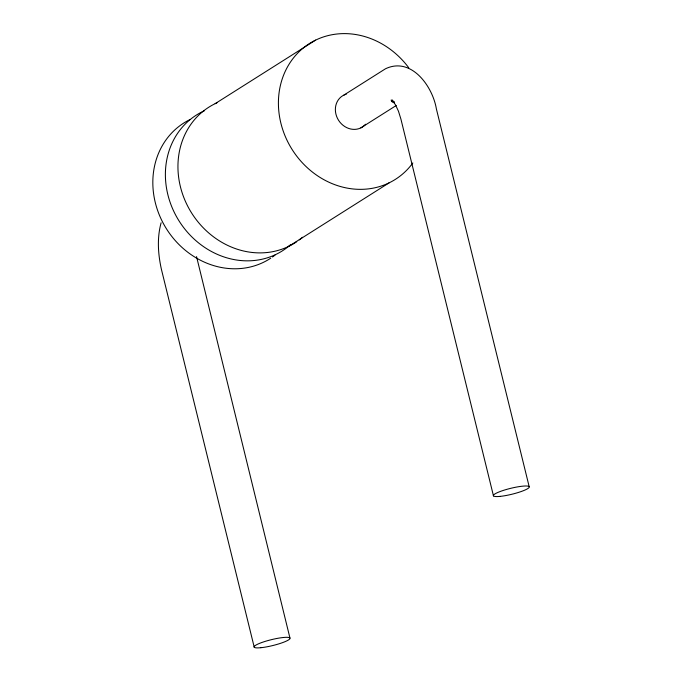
<?xml version="1.0" encoding="UTF-8"?>
<svg xmlns="http://www.w3.org/2000/svg" width="682" height="682" viewBox="0 0 682 682"><rect width="100%" height="100%" fill="white"/><g stroke="black" fill="none" stroke-linecap="round" stroke-linejoin="round"><path stroke-width="1.02" d="M161.114 222.784C156.903 238.001 158.028 254.122 161.421 269.373L254.233 647.209M215.137 103.673L315.604 40.127M343.916 95.071L385.509 68.763C411.34 56.478 432.61 86.341 436.369 108.847L529.181 486.684M360.838 127.892L396.199 105.522M288.682 246.381L389.149 182.836M394.222 102.24L391.707 101.516L394.537 102.385L391.101 100.118L394.298 102.846L392.107 99.981L395.526 104.892L398.484 111.26L400.948 119.214L493.47 495.891M289.944 638.002L196.544 256.603M296.747 241.701A80.357 71.252 57.7 0 1 189.69 209.8A80.357 71.252 57.7 0 1 217.004 102.803M302.51 237.259A80.357 71.252 57.7 0 1 299.287 239.876M412.84 162.964A80.357 71.252 57.7 0 1 304.82 165.351A80.357 71.252 57.7 0 1 299.927 50.92A80.357 71.252 57.7 0 1 408.774 67.808M290.728 244.523A80.357 71.252 57.7 0 1 179.562 221.735A80.357 71.252 57.7 0 1 204.447 110.748M270.763 258.171A80.357 71.252 57.7 0 1 164.856 226.177A80.357 71.252 57.7 0 1 190.022 119.563M274.991 255.128A80.357 71.252 57.7 0 1 272.485 256.995M365.561 124.235A18.482 16.385 57.7 0 1 338.579 120.322A18.482 16.385 57.7 0 1 346.337 94.15M500.094 496.385A18.482 3.018 -13.8 0 0 529.079 487.519A18.482 3.018 -13.8 0 0 504.799 489.949A18.482 3.018 -13.8 0 0 500.094 496.385M260.856 647.712A18.482 3.018 -13.8 0 0 289.841 638.838A18.482 3.018 -13.8 0 0 265.562 641.268A18.482 3.018 -13.8 0 0 260.856 647.712"/></g></svg>
